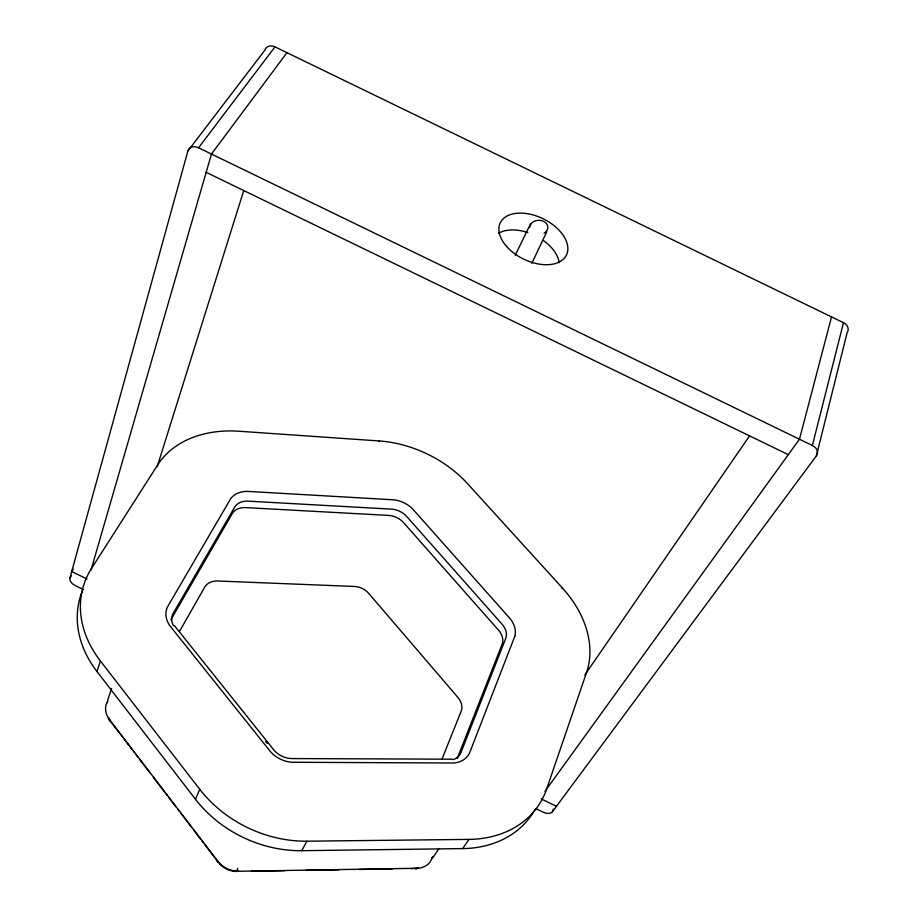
<?xml version="1.0" encoding="UTF-8"?>
<svg xmlns="http://www.w3.org/2000/svg" width="918" height="918" viewBox="0 0 918 918"><rect width="100%" height="100%" fill="white"/><g stroke="black" fill="none" stroke-linecap="round" stroke-linejoin="round"><path stroke-width="1.38" d="M535.619 808.529L543.192 812.2A7.378 4.383 19.9 0 0 552.418 811.764L816.4 455.821L847.107 332.741A9.065 7.229 7.8 0 0 843.493 322.711L274.987 46.864A9.065 7.241 43.6 0 0 264.82 50.226L187.88 151L69.894 578.088A7.39 4.395 31.6 0 0 75.265 585.592L82.85 589.264M816.4 455.821A9.765 7.333 10.9 0 0 812.373 445.494L843.493 322.711M831.536 316.905L799.463 439.229L545.797 790.214M91.043 569.929L211.461 154.052L286.955 52.682M157.162 466.814L243.718 190.646M96.998 671.563L100.372 660.926A111.617 87.979 19.6 0 1 91.433 568.586L157.816 464.726A105.031 78.11 21.2 0 1 238.887 431.231L379.18 440.95A101.749 73.945 26 0 1 467.732 483.878L562.424 588.013A104.985 78.064 30.8 0 1 586.556 672.458L546.646 789.044A111.583 87.91 32.4 0 1 468.972 839.396L462.649 848.599L301.735 850.688A113.798 93.716 26 0 1 195.454 799.245L96.998 671.563A110.757 87.761 19.5 0 1 82.999 589.448M107.567 700.572L111.606 688.42M552.418 811.764L553.336 809.056M432.171 857.997L430.072 862.013A20.804 16.868 27.7 0 1 417.047 868.279M432.757 856.494L432.321 857.641A6.954 3.913 22.3 0 1 431.885 858.123M457.325 758.302L502.1 644.31A17.362 12.967 30.9 0 0 498.474 630.104L403.633 522.686A16.822 12.29 26 0 0 388.578 515.4L245.645 507.608A17.362 12.978 21.1 0 0 232.265 513.587L170.955 619.616M442.178 758.658L461.157 711.266A16.49 12.806 31.3 0 0 457.921 697.405L368.726 593.407A16.008 12.175 26 0 0 354.394 586.453L217.612 581.002A16.501 12.818 20.6 0 0 204.76 587.072L179.48 631.435M195.454 799.245L199.757 789.319L100.372 660.926M378.87 441.627L379.18 440.95M106.798 702.913L107.808 701.008M531.809 263.351L546.807 231.68M515.193 255.296L530.547 223.797M301.735 850.688L306.922 841.186L468.972 839.396M562.034 588.633L562.424 588.013M73.268 569.149L71.707 571.547L86.98 578.948M69.894 578.088L71.455 575.689M432.711 857.986L439.022 848.507M584.823 674.971L749.513 435.958M544.959 791.373L545.372 790.8M187.88 151A9.765 7.344 40.5 0 1 198.54 147.775L274.987 46.864M452.276 759.197L292.016 758.566C284.97 758.509 278.028 755.147 273.61 749.662L174.34 625.56M237.831 871.274L406.869 868.451A114.807 52.51 -12.2 0 0 409.417 868.394L411.975 868.313A44.454 18.98 -11.4 0 1 413.49 868.302L417.047 868.244A7.069 2.123 87.1 0 1 415.2 868.439L410.759 868.68M251.337 871.285L284.718 870.723M305.774 870.367L338.903 869.816M392.399 868.887L387.889 868.979A157.988 27.701 2.8 0 1 384.16 869.059L358.754 869.472M237.085 871.492L235.834 871.469A20.701 17.775 26.3 0 1 220.446 864.699L220.102 864.286M198.54 147.775L812.373 445.494M206.171 172.332L788.31 454.662M541.218 798.924L556.469 806.314M219.827 864.01L219.299 863.425M109.919 720.16L217.543 860.877A5.497 5.164 -54 0 0 217.807 861.222L219.551 863.241A21.424 17.419 25.5 0 0 237.819 871.125M265.612 741.434L267.184 743.396M116.896 729.672L110.906 721.846A10.201 6.759 32.5 0 1 110.229 720.791A7.069 2.1 -35.5 0 1 109.242 719.242A20.77 16.708 25.4 0 1 106.809 702.913M117.309 730.212L119.788 733.448M121.073 735.134L122.828 737.429M123.712 738.577L128.99 745.485M129.874 746.644L131.641 748.95M133.408 751.268L134.292 752.427M136.013 754.665L137.734 756.925M139.456 759.175L149.841 772.749M153.317 777.294L164.632 792.085M165.504 793.209L167.225 795.481M168.958 797.742L175.912 806.83M178.012 809.573L179.4 811.386M180.8 813.222L182.9 815.964M183.6 816.882L185.7 819.625M186.4 820.543L191.323 826.969M193.434 829.734L200.491 838.96M201.914 840.819L203.326 842.667M204.748 844.526L218.289 862.231A16.214 15.204 -86.3 0 0 218.633 862.53M109.827 720.033L109.563 719.678A8.847 3.879 63.3 0 1 109.242 719.242M498.543 233.275A36.456 22.457 26 0 1 527.804 232.541M543.456 240.516A36.456 22.457 26 0 1 559.223 262.709M529.835 227.274A9.008 7.103 -0.6 0 1 543.031 221.089A9.008 7.103 -0.6 0 1 544.087 233.149M306.922 841.186A114.716 93.992 26 0 1 199.757 789.319M534.792 809.825A110.722 87.692 32.5 0 1 462.649 848.599M173.399 625.686A18.532 14.619 19.6 0 1 173.25 613.235L234.698 507.103A17.442 12.99 21.2 0 1 248.112 501.148L391.584 509.146A16.903 12.301 26 0 1 406.708 516.478L502.043 624.183A17.431 12.978 30.8 0 1 505.715 638.423L460.939 752.565A18.521 14.608 32.4 0 1 453.182 759.656M237.716 868.233A7.654 0.608 -84.1 0 1 237.521 869.495M237.865 871.354A7.723 0.585 79.2 0 1 237.303 869.484M218.289 862.231A7.321 1.893 -38.3 0 1 217.509 860.797M110.16 720.814A20.104 16.616 18.4 0 1 108.439 717.474M418.115 867.946A20.104 16.558 33.2 0 1 415.2 868.439M432.045 857.997A5.221 3.534 -30.1 0 1 432.183 857.63M514.791 636.358L469.5 753.185A26.037 20.494 32.4 0 1 453.343 763.007L292.142 762.273A26.76 21.906 26 0 1 270.649 751.865L169.853 625.72A26.048 20.506 19.6 0 1 167.478 606.913L230.693 498.704A24.511 18.211 21.2 0 1 247.355 491.371L393.868 499.828A23.742 17.247 26 0 1 412.607 508.905L510.178 618.721A24.499 18.199 30.8 0 1 514.791 636.358M506.656 246.517A36.812 22.422 26 0 0 565.649 256.466A36.812 22.422 26 0 0 527.793 213.745A36.812 22.422 26 0 0 506.656 246.517"/></g></svg>
